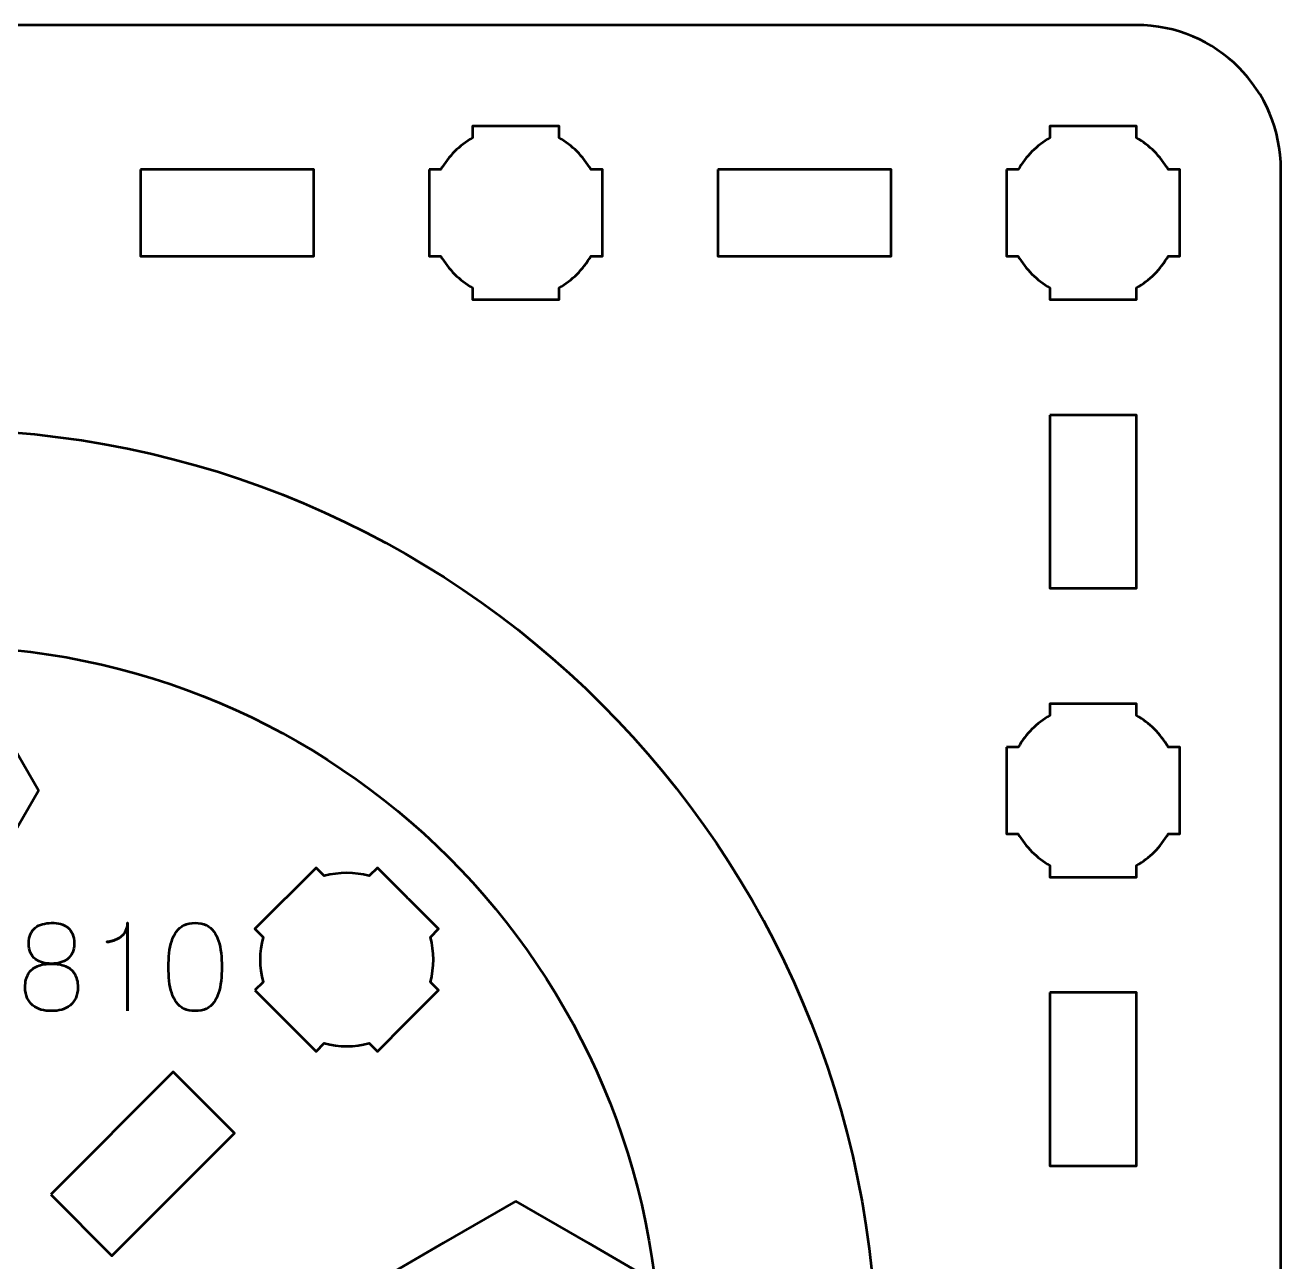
# Model space of a CAD drawing. Header units: centimetres. Extents: x -30.2 to 9.2, y -19.5 to -10.2.
# Drawn here: x -15.2 to -10.85, y -14.482 to -10.2 of the extents above; entities that cross this region are included whole.
import ezdxf

# ---------------------------------------------------------------- set-up
doc = ezdxf.new("R2010")
doc.units = ezdxf.units.CM
doc.header["$MEASUREMENT"] = 0
doc.layers.add('Layer 1', color=7, linetype='Continuous')

msp = doc.modelspace()

# ---------------------------------------------------------------- linework, layer by layer
at = {"layer": 'Layer 1', "lineweight": 53}
for centre, major_axis in [((-15.50001, -14.85001), (0, 3.25)), ((-15.50001, -14.85), (0, 2.5))]:
    msp.add_ellipse(centre, major_axis=major_axis, ratio=1, dxfattribs=at)
for points, knots in [([(-19.64995, -10.19995), (-19.64995, -10.19995), (-11.35005, -10.19995), (-11.35005, -10.19995), (-11.35005, -10.19995), (-11.07305, -10.19995), (-10.84995, -10.42305), (-10.84995, -10.70005), (-10.84995, -10.70005), (-10.84995, -10.70005), (-10.84995, -18.99995), (-10.84995, -18.99995), (-10.84995, -18.99995), (-10.84995, -19.27695), (-11.07305, -19.50005), (-11.35005, -19.50005), (-11.35005, -19.50005), (-11.35005, -19.50005), (-19.64995, -19.50005), (-19.64995, -19.50005), (-19.64995, -19.50005), (-19.92695, -19.50005), (-20.15005, -19.27695), (-20.15005, -18.99995), (-20.15005, -18.99995), (-20.15005, -18.99995), (-20.15005, -10.70005), (-20.15005, -10.70005), (-20.15005, -10.70005), (-20.15005, -10.42305), (-19.92695, -10.19995), (-19.64995, -10.19995)], [0, 0, 0, 0, 0.125, 0.125, 0.125, 0.125, 0.25, 0.25, 0.25, 0.25, 0.375, 0.375, 0.375, 0.375, 0.5, 0.5, 0.5, 0.5, 0.625, 0.625, 0.625, 0.625, 0.75, 0.75, 0.75, 0.75, 0.875, 0.875, 0.875, 0.875, 1, 1, 1, 1]), ([(-13.80001, -10.69997), (-13.80001, -10.69997), (-13.75981, -10.69997), (-13.75981, -10.69997), (-13.75981, -10.69997), (-13.73348, -10.65445), (-13.69552, -10.61652), (-13.65001, -10.59019), (-13.65001, -10.59019), (-13.65001, -10.59019), (-13.65001, -10.54997), (-13.65001, -10.54997), (-13.65001, -10.54997), (-13.65001, -10.54997), (-13.35001, -10.54997), (-13.35001, -10.54997), (-13.35001, -10.54997), (-13.35001, -10.54997), (-13.35001, -10.59016), (-13.35001, -10.59016), (-13.35001, -10.59016), (-13.30448, -10.61649), (-13.26649, -10.65444), (-13.24013, -10.69997), (-13.24013, -10.69997), (-13.24013, -10.69997), (-13.20001, -10.69997), (-13.20001, -10.69997), (-13.20001, -10.69997), (-13.20001, -10.69997), (-13.20001, -10.84539), (-13.20001, -10.84539), (-13.20001, -10.84539), (-13.20001, -10.84539), (-13.19995, -10.85004), (-13.19995, -10.85004), (-13.19995, -10.85004), (-13.19995, -10.85004), (-13.20001, -10.85468), (-13.20001, -10.85468), (-13.20001, -10.85468), (-13.20001, -10.85468), (-13.20001, -10.99997), (-13.20001, -10.99997), (-13.20001, -10.99997), (-13.20001, -10.99997), (-13.24008, -10.99997), (-13.24008, -10.99997), (-13.24008, -10.99997), (-13.26643, -11.04554), (-13.30443, -11.08355), (-13.35001, -11.10991), (-13.35001, -11.10991), (-13.35001, -11.10991), (-13.35001, -11.14997), (-13.35001, -11.14997), (-13.35001, -11.14997), (-13.35001, -11.14997), (-13.49329, -11.14997), (-13.49329, -11.14997), (-13.49329, -11.14997), (-13.49329, -11.14997), (-13.49996, -11.15005), (-13.49996, -11.15005), (-13.49996, -11.15005), (-13.49996, -11.15005), (-13.50664, -11.14997), (-13.50664, -11.14997), (-13.50664, -11.14997), (-13.50664, -11.14997), (-13.65001, -11.14997), (-13.65001, -11.14997), (-13.65001, -11.14997), (-13.65001, -11.14997), (-13.65001, -11.10987), (-13.65001, -11.10987), (-13.65001, -11.10987), (-13.69555, -11.08351), (-13.73353, -11.04552), (-13.75986, -10.99997), (-13.75986, -10.99997), (-13.75986, -10.99997), (-13.80001, -10.99997), (-13.80001, -10.99997), (-13.80001, -10.99997), (-13.80001, -10.99997), (-13.80001, -10.69997), (-13.80001, -10.69997)], [0, 0, 0, 0, 0.0454545, 0.0454545, 0.0454545, 0.0454545, 0.0909091, 0.0909091, 0.0909091, 0.0909091, 0.1363636, 0.1363636, 0.1363636, 0.1363636, 0.1818182, 0.1818182, 0.1818182, 0.1818182, 0.2272727, 0.2272727, 0.2272727, 0.2272727, 0.2727273, 0.2727273, 0.2727273, 0.2727273, 0.3181818, 0.3181818, 0.3181818, 0.3181818, 0.3636364, 0.3636364, 0.3636364, 0.3636364, 0.4090909, 0.4090909, 0.4090909, 0.4090909, 0.4545455, 0.4545455, 0.4545455, 0.4545455, 0.5, 0.5, 0.5, 0.5, 0.5454545, 0.5454545, 0.5454545, 0.5454545, 0.5909091, 0.5909091, 0.5909091, 0.5909091, 0.6363636, 0.6363636, 0.6363636, 0.6363636, 0.6818182, 0.6818182, 0.6818182, 0.6818182, 0.7272727, 0.7272727, 0.7272727, 0.7272727, 0.7727273, 0.7727273, 0.7727273, 0.7727273, 0.8181818, 0.8181818, 0.8181818, 0.8181818, 0.8636364, 0.8636364, 0.8636364, 0.8636364, 0.9090909, 0.9090909, 0.9090909, 0.9090909, 0.9545455, 0.9545455, 0.9545455, 0.9545455, 1, 1, 1, 1]), ([(-11.80001, -10.69997), (-11.80001, -10.69997), (-11.75981, -10.69997), (-11.75981, -10.69997), (-11.75981, -10.69997), (-11.73348, -10.65445), (-11.69552, -10.61652), (-11.65001, -10.59019), (-11.65001, -10.59019), (-11.65001, -10.59019), (-11.65001, -10.54997), (-11.65001, -10.54997), (-11.65001, -10.54997), (-11.65001, -10.54997), (-11.35001, -10.54997), (-11.35001, -10.54997), (-11.35001, -10.54997), (-11.35001, -10.54997), (-11.35001, -10.59016), (-11.35001, -10.59016), (-11.35001, -10.59016), (-11.30448, -10.61649), (-11.26649, -10.65444), (-11.24013, -10.69997), (-11.24013, -10.69997), (-11.24013, -10.69997), (-11.20001, -10.69997), (-11.20001, -10.69997), (-11.20001, -10.69997), (-11.20001, -10.69997), (-11.20001, -10.84539), (-11.20001, -10.84539), (-11.20001, -10.84539), (-11.20001, -10.84539), (-11.19995, -10.85004), (-11.19995, -10.85004), (-11.19995, -10.85004), (-11.19995, -10.85004), (-11.20001, -10.85468), (-11.20001, -10.85468), (-11.20001, -10.85468), (-11.20001, -10.85468), (-11.20001, -10.99997), (-11.20001, -10.99997), (-11.20001, -10.99997), (-11.20001, -10.99997), (-11.24008, -10.99997), (-11.24008, -10.99997), (-11.24008, -10.99997), (-11.26643, -11.04554), (-11.30443, -11.08355), (-11.35001, -11.10991), (-11.35001, -11.10991), (-11.35001, -11.10991), (-11.35001, -11.14997), (-11.35001, -11.14997), (-11.35001, -11.14997), (-11.35001, -11.14997), (-11.49329, -11.14997), (-11.49329, -11.14997), (-11.49329, -11.14997), (-11.49329, -11.14997), (-11.49996, -11.15005), (-11.49996, -11.15005), (-11.49996, -11.15005), (-11.49996, -11.15005), (-11.50664, -11.14997), (-11.50664, -11.14997), (-11.50664, -11.14997), (-11.50664, -11.14997), (-11.65001, -11.14997), (-11.65001, -11.14997), (-11.65001, -11.14997), (-11.65001, -11.14997), (-11.65001, -11.10987), (-11.65001, -11.10987), (-11.65001, -11.10987), (-11.69555, -11.08351), (-11.73353, -11.04552), (-11.75986, -10.99997), (-11.75986, -10.99997), (-11.75986, -10.99997), (-11.80001, -10.99997), (-11.80001, -10.99997), (-11.80001, -10.99997), (-11.80001, -10.99997), (-11.80001, -10.69997), (-11.80001, -10.69997)], [0, 0, 0, 0, 0.0454545, 0.0454545, 0.0454545, 0.0454545, 0.0909091, 0.0909091, 0.0909091, 0.0909091, 0.1363636, 0.1363636, 0.1363636, 0.1363636, 0.1818182, 0.1818182, 0.1818182, 0.1818182, 0.2272727, 0.2272727, 0.2272727, 0.2272727, 0.2727273, 0.2727273, 0.2727273, 0.2727273, 0.3181818, 0.3181818, 0.3181818, 0.3181818, 0.3636364, 0.3636364, 0.3636364, 0.3636364, 0.4090909, 0.4090909, 0.4090909, 0.4090909, 0.4545455, 0.4545455, 0.4545455, 0.4545455, 0.5, 0.5, 0.5, 0.5, 0.5454545, 0.5454545, 0.5454545, 0.5454545, 0.5909091, 0.5909091, 0.5909091, 0.5909091, 0.6363636, 0.6363636, 0.6363636, 0.6363636, 0.6818182, 0.6818182, 0.6818182, 0.6818182, 0.7272727, 0.7272727, 0.7272727, 0.7272727, 0.7727273, 0.7727273, 0.7727273, 0.7727273, 0.8181818, 0.8181818, 0.8181818, 0.8181818, 0.8636364, 0.8636364, 0.8636364, 0.8636364, 0.9090909, 0.9090909, 0.9090909, 0.9090909, 0.9545455, 0.9545455, 0.9545455, 0.9545455, 1, 1, 1, 1]), ([(-14.79997, -10.70005), (-14.79997, -10.70005), (-14.19997, -10.70005), (-14.19997, -10.70005), (-14.19997, -10.70005), (-14.19997, -10.70005), (-14.19997, -11.00005), (-14.19997, -11.00005), (-14.19997, -11.00005), (-14.19997, -11.00005), (-14.79997, -11.00005), (-14.79997, -11.00005), (-14.79997, -11.00005), (-14.79997, -11.00005), (-14.79997, -10.70005), (-14.79997, -10.70005)], [0, 0, 0, 0, 0.25, 0.25, 0.25, 0.25, 0.5, 0.5, 0.5, 0.5, 0.75, 0.75, 0.75, 0.75, 1, 1, 1, 1]), ([(-12.8, -10.70005), (-12.8, -10.70005), (-12.2, -10.70005), (-12.2, -10.70005), (-12.2, -10.70005), (-12.2, -10.70005), (-12.2, -11.00005), (-12.2, -11.00005), (-12.2, -11.00005), (-12.2, -11.00005), (-12.8, -11.00005), (-12.8, -11.00005), (-12.8, -11.00005), (-12.8, -11.00005), (-12.8, -10.70005), (-12.8, -10.70005)], [0, 0, 0, 0, 0.25, 0.25, 0.25, 0.25, 0.5, 0.5, 0.5, 0.5, 0.75, 0.75, 0.75, 0.75, 1, 1, 1, 1]), ([(-11.65005, -11.55), (-11.65005, -11.55), (-11.35005, -11.55), (-11.35005, -11.55), (-11.35005, -11.55), (-11.35005, -11.55), (-11.35005, -12.15), (-11.35005, -12.15), (-11.35005, -12.15), (-11.35005, -12.15), (-11.65005, -12.15), (-11.65005, -12.15), (-11.65005, -12.15), (-11.65005, -12.15), (-11.65005, -11.55), (-11.65005, -11.55)], [0, 0, 0, 0, 0.25, 0.25, 0.25, 0.25, 0.5, 0.5, 0.5, 0.5, 0.75, 0.75, 0.75, 0.75, 1, 1, 1, 1]), ([(-15.84641, -12.84997), (-15.84641, -12.84997), (-15.7598, -12.69997), (-15.7598, -12.69997), (-15.7598, -12.69997), (-15.7598, -12.69997), (-15.6732, -12.54997), (-15.6732, -12.54997), (-15.6732, -12.54997), (-15.6732, -12.54997), (-15.5, -12.54997), (-15.5, -12.54997), (-15.5, -12.54997), (-15.5, -12.54997), (-15.3268, -12.54997), (-15.3268, -12.54997), (-15.3268, -12.54997), (-15.3268, -12.54997), (-15.2402, -12.69997), (-15.2402, -12.69997), (-15.2402, -12.69997), (-15.2402, -12.69997), (-15.15359, -12.84997), (-15.15359, -12.84997), (-15.15359, -12.84997), (-15.15359, -12.84997), (-15.2402, -12.99997), (-15.2402, -12.99997), (-15.2402, -12.99997), (-15.2402, -12.99997), (-15.3268, -13.14997), (-15.3268, -13.14997), (-15.3268, -13.14997), (-15.3268, -13.14997), (-15.5, -13.14997), (-15.5, -13.14997), (-15.5, -13.14997), (-15.5, -13.14997), (-15.6732, -13.14997), (-15.6732, -13.14997), (-15.6732, -13.14997), (-15.6732, -13.14997), (-15.7598, -12.99997), (-15.7598, -12.99997), (-15.7598, -12.99997), (-15.7598, -12.99997), (-15.84641, -12.84997), (-15.84641, -12.84997)], [0, 0, 0, 0, 0.0833333, 0.0833333, 0.0833333, 0.0833333, 0.1666667, 0.1666667, 0.1666667, 0.1666667, 0.25, 0.25, 0.25, 0.25, 0.3333333, 0.3333333, 0.3333333, 0.3333333, 0.4166667, 0.4166667, 0.4166667, 0.4166667, 0.5, 0.5, 0.5, 0.5, 0.5833333, 0.5833333, 0.5833333, 0.5833333, 0.6666667, 0.6666667, 0.6666667, 0.6666667, 0.75, 0.75, 0.75, 0.75, 0.8333333, 0.8333333, 0.8333333, 0.8333333, 0.9166667, 0.9166667, 0.9166667, 0.9166667, 1, 1, 1, 1]), ([(-11.80001, -12.69997), (-11.80001, -12.69997), (-11.75981, -12.69997), (-11.75981, -12.69997), (-11.75981, -12.69997), (-11.73348, -12.65445), (-11.69552, -12.61652), (-11.65001, -12.59019), (-11.65001, -12.59019), (-11.65001, -12.59019), (-11.65001, -12.54997), (-11.65001, -12.54997), (-11.65001, -12.54997), (-11.65001, -12.54997), (-11.35001, -12.54997), (-11.35001, -12.54997), (-11.35001, -12.54997), (-11.35001, -12.54997), (-11.35001, -12.59016), (-11.35001, -12.59016), (-11.35001, -12.59016), (-11.30448, -12.61649), (-11.26649, -12.65444), (-11.24013, -12.69997), (-11.24013, -12.69997), (-11.24013, -12.69997), (-11.20001, -12.69997), (-11.20001, -12.69997), (-11.20001, -12.69997), (-11.20001, -12.69997), (-11.20001, -12.84539), (-11.20001, -12.84539), (-11.20001, -12.84539), (-11.20001, -12.84539), (-11.19995, -12.85004), (-11.19995, -12.85004), (-11.19995, -12.85004), (-11.19995, -12.85004), (-11.20001, -12.85468), (-11.20001, -12.85468), (-11.20001, -12.85468), (-11.20001, -12.85468), (-11.20001, -12.99997), (-11.20001, -12.99997), (-11.20001, -12.99997), (-11.20001, -12.99997), (-11.24008, -12.99997), (-11.24008, -12.99997), (-11.24008, -12.99997), (-11.26643, -13.04554), (-11.30443, -13.08355), (-11.35001, -13.10991), (-11.35001, -13.10991), (-11.35001, -13.10991), (-11.35001, -13.14997), (-11.35001, -13.14997), (-11.35001, -13.14997), (-11.35001, -13.14997), (-11.49329, -13.14997), (-11.49329, -13.14997), (-11.49329, -13.14997), (-11.49329, -13.14997), (-11.49996, -13.15005), (-11.49996, -13.15005), (-11.49996, -13.15005), (-11.49996, -13.15005), (-11.50664, -13.14997), (-11.50664, -13.14997), (-11.50664, -13.14997), (-11.50664, -13.14997), (-11.65001, -13.14997), (-11.65001, -13.14997), (-11.65001, -13.14997), (-11.65001, -13.14997), (-11.65001, -13.10987), (-11.65001, -13.10987), (-11.65001, -13.10987), (-11.69555, -13.08351), (-11.73353, -13.04552), (-11.75986, -12.99997), (-11.75986, -12.99997), (-11.75986, -12.99997), (-11.80001, -12.99997), (-11.80001, -12.99997), (-11.80001, -12.99997), (-11.80001, -12.99997), (-11.80001, -12.69997), (-11.80001, -12.69997)], [0, 0, 0, 0, 0.0454545, 0.0454545, 0.0454545, 0.0454545, 0.0909091, 0.0909091, 0.0909091, 0.0909091, 0.1363636, 0.1363636, 0.1363636, 0.1363636, 0.1818182, 0.1818182, 0.1818182, 0.1818182, 0.2272727, 0.2272727, 0.2272727, 0.2272727, 0.2727273, 0.2727273, 0.2727273, 0.2727273, 0.3181818, 0.3181818, 0.3181818, 0.3181818, 0.3636364, 0.3636364, 0.3636364, 0.3636364, 0.4090909, 0.4090909, 0.4090909, 0.4090909, 0.4545455, 0.4545455, 0.4545455, 0.4545455, 0.5, 0.5, 0.5, 0.5, 0.5454545, 0.5454545, 0.5454545, 0.5454545, 0.5909091, 0.5909091, 0.5909091, 0.5909091, 0.6363636, 0.6363636, 0.6363636, 0.6363636, 0.6818182, 0.6818182, 0.6818182, 0.6818182, 0.7272727, 0.7272727, 0.7272727, 0.7272727, 0.7727273, 0.7727273, 0.7727273, 0.7727273, 0.8181818, 0.8181818, 0.8181818, 0.8181818, 0.8636364, 0.8636364, 0.8636364, 0.8636364, 0.9090909, 0.9090909, 0.9090909, 0.9090909, 0.9545455, 0.9545455, 0.9545455, 0.9545455, 1, 1, 1, 1]), ([(-14.40401, -13.54184), (-14.40401, -13.54184), (-14.37558, -13.51342), (-14.37558, -13.51342), (-14.37558, -13.51342), (-14.38915, -13.46261), (-14.38913, -13.40895), (-14.37557, -13.35815), (-14.37557, -13.35815), (-14.37557, -13.35815), (-14.40401, -13.32971), (-14.40401, -13.32971), (-14.40401, -13.32971), (-14.40401, -13.32971), (-14.19187, -13.11758), (-14.19187, -13.11758), (-14.19187, -13.11758), (-14.19187, -13.11758), (-14.16346, -13.146), (-14.16346, -13.146), (-14.16346, -13.146), (-14.11264, -13.13242), (-14.05895, -13.13239), (-14.00811, -13.14595), (-14.00811, -13.14595), (-14.00811, -13.14595), (-13.97974, -13.11758), (-13.97974, -13.11758), (-13.97974, -13.11758), (-13.97974, -13.11758), (-13.87692, -13.22041), (-13.87692, -13.22041), (-13.87692, -13.22041), (-13.87692, -13.22041), (-13.87358, -13.22365), (-13.87358, -13.22365), (-13.87358, -13.22365), (-13.87358, -13.22365), (-13.87035, -13.22697), (-13.87035, -13.22697), (-13.87035, -13.22697), (-13.87035, -13.22697), (-13.76761, -13.32971), (-13.76761, -13.32971), (-13.76761, -13.32971), (-13.76761, -13.32971), (-13.79594, -13.35804), (-13.79594, -13.35804), (-13.79594, -13.35804), (-13.78235, -13.4089), (-13.78235, -13.46265), (-13.79594, -13.51352), (-13.79594, -13.51352), (-13.79594, -13.51352), (-13.76761, -13.54184), (-13.76761, -13.54184), (-13.76761, -13.54184), (-13.76761, -13.54184), (-13.86893, -13.64316), (-13.86893, -13.64316), (-13.86893, -13.64316), (-13.86893, -13.64316), (-13.87358, -13.64793), (-13.87358, -13.64793), (-13.87358, -13.64793), (-13.87358, -13.64793), (-13.87836, -13.6526), (-13.87836, -13.6526), (-13.87836, -13.6526), (-13.87836, -13.6526), (-13.97974, -13.75397), (-13.97974, -13.75397), (-13.97974, -13.75397), (-13.97974, -13.75397), (-14.0081, -13.72562), (-14.0081, -13.72562), (-14.0081, -13.72562), (-14.05894, -13.73918), (-14.11266, -13.73917), (-14.16348, -13.72558), (-14.16348, -13.72558), (-14.16348, -13.72558), (-14.19187, -13.75397), (-14.19187, -13.75397), (-14.19187, -13.75397), (-14.19187, -13.75397), (-14.40401, -13.54184), (-14.40401, -13.54184)], [0, 0, 0, 0, 0.0454545, 0.0454545, 0.0454545, 0.0454545, 0.0909091, 0.0909091, 0.0909091, 0.0909091, 0.1363636, 0.1363636, 0.1363636, 0.1363636, 0.1818182, 0.1818182, 0.1818182, 0.1818182, 0.2272727, 0.2272727, 0.2272727, 0.2272727, 0.2727273, 0.2727273, 0.2727273, 0.2727273, 0.3181818, 0.3181818, 0.3181818, 0.3181818, 0.3636364, 0.3636364, 0.3636364, 0.3636364, 0.4090909, 0.4090909, 0.4090909, 0.4090909, 0.4545455, 0.4545455, 0.4545455, 0.4545455, 0.5, 0.5, 0.5, 0.5, 0.5454545, 0.5454545, 0.5454545, 0.5454545, 0.5909091, 0.5909091, 0.5909091, 0.5909091, 0.6363636, 0.6363636, 0.6363636, 0.6363636, 0.6818182, 0.6818182, 0.6818182, 0.6818182, 0.7272727, 0.7272727, 0.7272727, 0.7272727, 0.7727273, 0.7727273, 0.7727273, 0.7727273, 0.8181818, 0.8181818, 0.8181818, 0.8181818, 0.8636364, 0.8636364, 0.8636364, 0.8636364, 0.9090909, 0.9090909, 0.9090909, 0.9090909, 0.9545455, 0.9545455, 0.9545455, 0.9545455, 1, 1, 1, 1]), ([(-11.65005, -13.54996), (-11.65005, -13.54996), (-11.35005, -13.54996), (-11.35005, -13.54996), (-11.35005, -13.54996), (-11.35005, -13.54996), (-11.35005, -14.14997), (-11.35005, -14.14997), (-11.35005, -14.14997), (-11.35005, -14.14997), (-11.65005, -14.14997), (-11.65005, -14.14997), (-11.65005, -14.14997), (-11.65005, -14.14997), (-11.65005, -13.54996), (-11.65005, -13.54996)], [0, 0, 0, 0, 0.25, 0.25, 0.25, 0.25, 0.5, 0.5, 0.5, 0.5, 0.75, 0.75, 0.75, 0.75, 1, 1, 1, 1]), ([(-15.11113, -14.24901), (-15.11113, -14.24901), (-14.68686, -13.82474), (-14.68686, -13.82474), (-14.68686, -13.82474), (-14.68686, -13.82474), (-14.47473, -14.03687), (-14.47473, -14.03687), (-14.47473, -14.03687), (-14.47473, -14.03687), (-14.899, -14.46114), (-14.899, -14.46114), (-14.899, -14.46114), (-14.899, -14.46114), (-15.11113, -14.24901), (-15.11113, -14.24901)], [0, 0, 0, 0, 0.25, 0.25, 0.25, 0.25, 0.5, 0.5, 0.5, 0.5, 0.75, 0.75, 0.75, 0.75, 1, 1, 1, 1]), ([(-13.5, -14.27263), (-13.5, -14.27263), (-13.25, -14.41697), (-13.25, -14.41697), (-13.25, -14.41697), (-13.25, -14.41697), (-13, -14.56131), (-13, -14.56131), (-13, -14.56131), (-13, -14.56131), (-13, -14.84999), (-13, -14.84999), (-13, -14.84999), (-13, -14.84999), (-13, -15.13867), (-13, -15.13867), (-13, -15.13867), (-13, -15.13867), (-13.25, -15.28301), (-13.25, -15.28301), (-13.25, -15.28301), (-13.25, -15.28301), (-13.5, -15.42735), (-13.5, -15.42735), (-13.5, -15.42735), (-13.5, -15.42735), (-13.75, -15.28301), (-13.75, -15.28301), (-13.75, -15.28301), (-13.75, -15.28301), (-14, -15.13867), (-14, -15.13867), (-14, -15.13867), (-14, -15.13867), (-14, -14.84999), (-14, -14.84999), (-14, -14.84999), (-14, -14.84999), (-14, -14.56131), (-14, -14.56131), (-14, -14.56131), (-14, -14.56131), (-13.75, -14.41697), (-13.75, -14.41697), (-13.75, -14.41697), (-13.75, -14.41697), (-13.5, -14.27263), (-13.5, -14.27263)], [0, 0, 0, 0, 0.0833333, 0.0833333, 0.0833333, 0.0833333, 0.1666667, 0.1666667, 0.1666667, 0.1666667, 0.25, 0.25, 0.25, 0.25, 0.3333333, 0.3333333, 0.3333333, 0.3333333, 0.4166667, 0.4166667, 0.4166667, 0.4166667, 0.5, 0.5, 0.5, 0.5, 0.5833333, 0.5833333, 0.5833333, 0.5833333, 0.6666667, 0.6666667, 0.6666667, 0.6666667, 0.75, 0.75, 0.75, 0.75, 0.8333333, 0.8333333, 0.8333333, 0.8333333, 0.9166667, 0.9166667, 0.9166667, 0.9166667, 1, 1, 1, 1])]:
    msp.add_open_spline(points, degree=3, knots=knots, dxfattribs=at)
at = {"layer": 'Layer 1', "color": 5, "lineweight": 53}
for points, knots in [([(-15.10863, -13.44982), (-15.09777, -13.44982), (-15.08761, -13.44855), (-15.07808, -13.44601), (-15.07808, -13.44601), (-15.06863, -13.4434), (-15.0603, -13.43931), (-15.05304, -13.43373), (-15.05304, -13.43373), (-15.04584, -13.42816), (-15.0402, -13.42089), (-15.0361, -13.41193), (-15.0361, -13.41193), (-15.03201, -13.40304), (-15.02997, -13.39225), (-15.0299, -13.37955), (-15.0299, -13.37955), (-15.02997, -13.36685), (-15.03194, -13.35598), (-15.03582, -13.34695), (-15.03582, -13.34695), (-15.0397, -13.33792), (-15.04521, -13.33051), (-15.05226, -13.3248), (-15.05226, -13.3248), (-15.05932, -13.31915), (-15.06764, -13.31499), (-15.07724, -13.31238), (-15.07724, -13.31238), (-15.08676, -13.30977), (-15.09728, -13.30864), (-15.10863, -13.30885), (-15.10863, -13.30885), (-15.11999, -13.30899), (-15.13051, -13.31048), (-15.14003, -13.31309), (-15.14003, -13.31309), (-15.14963, -13.31577), (-15.15795, -13.31986), (-15.16501, -13.32543), (-15.16501, -13.32543), (-15.17206, -13.33101), (-15.17757, -13.33827), (-15.18145, -13.34716), (-15.18145, -13.34716), (-15.18533, -13.35612), (-15.1873, -13.36685), (-15.18737, -13.37955), (-15.18737, -13.37955), (-15.1873, -13.39225), (-15.18526, -13.40304), (-15.18116, -13.41193), (-15.18116, -13.41193), (-15.17707, -13.42089), (-15.17143, -13.42816), (-15.16416, -13.43373), (-15.16416, -13.43373), (-15.15696, -13.43931), (-15.14864, -13.4434), (-15.13918, -13.44601), (-15.13918, -13.44601), (-15.12966, -13.44855), (-15.1195, -13.44982), (-15.10863, -13.44982)], [0, 0, 0, 0, 0.0625, 0.0625, 0.0625, 0.0625, 0.125, 0.125, 0.125, 0.125, 0.1875, 0.1875, 0.1875, 0.1875, 0.25, 0.25, 0.25, 0.25, 0.3125, 0.3125, 0.3125, 0.3125, 0.375, 0.375, 0.375, 0.375, 0.4375, 0.4375, 0.4375, 0.4375, 0.5, 0.5, 0.5, 0.5, 0.5625, 0.5625, 0.5625, 0.5625, 0.625, 0.625, 0.625, 0.625, 0.6875, 0.6875, 0.6875, 0.6875, 0.75, 0.75, 0.75, 0.75, 0.8125, 0.8125, 0.8125, 0.8125, 0.875, 0.875, 0.875, 0.875, 0.9375, 0.9375, 0.9375, 0.9375, 1, 1, 1, 1]), ([(-15.10863, -13.44982), (-15.09777, -13.44982), (-15.08761, -13.44855), (-15.07808, -13.44601), (-15.07808, -13.44601), (-15.06863, -13.4434), (-15.0603, -13.43931), (-15.05304, -13.43373), (-15.05304, -13.43373), (-15.04584, -13.42816), (-15.0402, -13.42089), (-15.0361, -13.41193), (-15.0361, -13.41193), (-15.03201, -13.40304), (-15.02997, -13.39225), (-15.0299, -13.37955), (-15.0299, -13.37955), (-15.02997, -13.36685), (-15.03194, -13.35598), (-15.03582, -13.34695), (-15.03582, -13.34695), (-15.0397, -13.33792), (-15.04521, -13.33051), (-15.05226, -13.3248), (-15.05226, -13.3248), (-15.05932, -13.31915), (-15.06764, -13.31499), (-15.07724, -13.31238), (-15.07724, -13.31238), (-15.08676, -13.30977), (-15.09728, -13.30864), (-15.10863, -13.30885), (-15.10863, -13.30885), (-15.11999, -13.30899), (-15.13051, -13.31048), (-15.14003, -13.31309), (-15.14003, -13.31309), (-15.14963, -13.31577), (-15.15795, -13.31986), (-15.16501, -13.32543), (-15.16501, -13.32543), (-15.17206, -13.33101), (-15.17757, -13.33827), (-15.18145, -13.34716), (-15.18145, -13.34716), (-15.18533, -13.35612), (-15.1873, -13.36685), (-15.18737, -13.37955), (-15.18737, -13.37955), (-15.1873, -13.39225), (-15.18526, -13.40304), (-15.18116, -13.41193), (-15.18116, -13.41193), (-15.17707, -13.42089), (-15.17143, -13.42816), (-15.16416, -13.43373), (-15.16416, -13.43373), (-15.15696, -13.43931), (-15.14864, -13.4434), (-15.13918, -13.44601), (-15.13918, -13.44601), (-15.12966, -13.44855), (-15.1195, -13.44982), (-15.10863, -13.44982)], [0, 0, 0, 0, 0.0625, 0.0625, 0.0625, 0.0625, 0.125, 0.125, 0.125, 0.125, 0.1875, 0.1875, 0.1875, 0.1875, 0.25, 0.25, 0.25, 0.25, 0.3125, 0.3125, 0.3125, 0.3125, 0.375, 0.375, 0.375, 0.375, 0.4375, 0.4375, 0.4375, 0.4375, 0.5, 0.5, 0.5, 0.5, 0.5625, 0.5625, 0.5625, 0.5625, 0.625, 0.625, 0.625, 0.625, 0.6875, 0.6875, 0.6875, 0.6875, 0.75, 0.75, 0.75, 0.75, 0.8125, 0.8125, 0.8125, 0.8125, 0.875, 0.875, 0.875, 0.875, 0.9375, 0.9375, 0.9375, 0.9375, 1, 1, 1, 1]), ([(-14.84532, -13.61365), (-14.84532, -13.61365), (-14.84532, -13.30843), (-14.84532, -13.30843), (-14.84532, -13.30843), (-14.84539, -13.3188), (-14.84723, -13.32769), (-14.85076, -13.3351), (-14.85076, -13.3351), (-14.85421, -13.34258), (-14.8588, -13.34872), (-14.86444, -13.35365), (-14.86444, -13.35365), (-14.87009, -13.35859), (-14.87616, -13.36254), (-14.88265, -13.36551), (-14.88265, -13.36551), (-14.88914, -13.3684), (-14.89542, -13.37059), (-14.90149, -13.37193), (-14.90149, -13.37193), (-14.90762, -13.37334), (-14.91285, -13.37419), (-14.91729, -13.37447), (-14.91729, -13.37447), (-14.91285, -13.37419), (-14.90762, -13.37334), (-14.90149, -13.37193), (-14.90149, -13.37193), (-14.89542, -13.37059), (-14.88914, -13.3684), (-14.88265, -13.36551), (-14.88265, -13.36551), (-14.87616, -13.36254), (-14.87009, -13.35859), (-14.86444, -13.35365), (-14.86444, -13.35365), (-14.8588, -13.34872), (-14.85421, -13.34258), (-14.85076, -13.3351), (-14.85076, -13.3351), (-14.84723, -13.32769), (-14.84539, -13.3188), (-14.84532, -13.30843), (-14.84532, -13.30843), (-14.84532, -13.30843), (-14.84532, -13.61365), (-14.84532, -13.61365)], [0, 0, 0, 0, 0.0833333, 0.0833333, 0.0833333, 0.0833333, 0.1666667, 0.1666667, 0.1666667, 0.1666667, 0.25, 0.25, 0.25, 0.25, 0.3333333, 0.3333333, 0.3333333, 0.3333333, 0.4166667, 0.4166667, 0.4166667, 0.4166667, 0.5, 0.5, 0.5, 0.5, 0.5833333, 0.5833333, 0.5833333, 0.5833333, 0.6666667, 0.6666667, 0.6666667, 0.6666667, 0.75, 0.75, 0.75, 0.75, 0.8333333, 0.8333333, 0.8333333, 0.8333333, 0.9166667, 0.9166667, 0.9166667, 0.9166667, 1, 1, 1, 1]), ([(-14.6108, -13.61365), (-14.59599, -13.61358), (-14.58322, -13.61097), (-14.57256, -13.60589), (-14.57256, -13.60589), (-14.56198, -13.60081), (-14.55316, -13.59354), (-14.54611, -13.5843), (-14.54611, -13.5843), (-14.53912, -13.57499), (-14.53362, -13.56398), (-14.52953, -13.55128), (-14.52953, -13.55128), (-14.5255, -13.53858), (-14.52261, -13.52468), (-14.52099, -13.50944), (-14.52099, -13.50944), (-14.51929, -13.4942), (-14.51845, -13.47818), (-14.51852, -13.46125), (-14.51852, -13.46125), (-14.51845, -13.44439), (-14.51929, -13.42837), (-14.52099, -13.4132), (-14.52099, -13.4132), (-14.52261, -13.39803), (-14.5255, -13.38406), (-14.52953, -13.37136), (-14.52953, -13.37136), (-14.53362, -13.35873), (-14.53912, -13.34773), (-14.54611, -13.33834), (-14.54611, -13.33834), (-14.55316, -13.32903), (-14.56198, -13.32176), (-14.57256, -13.31668), (-14.57256, -13.31668), (-14.58322, -13.31153), (-14.59599, -13.30892), (-14.6108, -13.30885), (-14.6108, -13.30885), (-14.62562, -13.30892), (-14.63839, -13.31153), (-14.64905, -13.31668), (-14.64905, -13.31668), (-14.65963, -13.32176), (-14.66845, -13.32903), (-14.6755, -13.33834), (-14.6755, -13.33834), (-14.68249, -13.34773), (-14.68799, -13.35873), (-14.69208, -13.37136), (-14.69208, -13.37136), (-14.69611, -13.38406), (-14.699, -13.39803), (-14.70062, -13.4132), (-14.70062, -13.4132), (-14.70231, -13.42837), (-14.70316, -13.44439), (-14.70309, -13.46125), (-14.70309, -13.46125), (-14.70316, -13.47818), (-14.70231, -13.4942), (-14.70062, -13.50944), (-14.70062, -13.50944), (-14.699, -13.52468), (-14.69611, -13.53858), (-14.69208, -13.55128), (-14.69208, -13.55128), (-14.68799, -13.56398), (-14.68249, -13.57499), (-14.6755, -13.5843), (-14.6755, -13.5843), (-14.66845, -13.59354), (-14.65963, -13.60081), (-14.64905, -13.60589), (-14.64905, -13.60589), (-14.63839, -13.61097), (-14.62562, -13.61358), (-14.6108, -13.61365)], [0, 0, 0, 0, 0.05, 0.05, 0.05, 0.05, 0.1, 0.1, 0.1, 0.1, 0.15, 0.15, 0.15, 0.15, 0.2, 0.2, 0.2, 0.2, 0.25, 0.25, 0.25, 0.25, 0.3, 0.3, 0.3, 0.3, 0.35, 0.35, 0.35, 0.35, 0.4, 0.4, 0.4, 0.4, 0.45, 0.45, 0.45, 0.45, 0.5, 0.5, 0.5, 0.5, 0.55, 0.55, 0.55, 0.55, 0.6, 0.6, 0.6, 0.6, 0.65, 0.65, 0.65, 0.65, 0.7, 0.7, 0.7, 0.7, 0.75, 0.75, 0.75, 0.75, 0.8, 0.8, 0.8, 0.8, 0.85, 0.85, 0.85, 0.85, 0.9, 0.9, 0.9, 0.9, 0.95, 0.95, 0.95, 0.95, 1, 1, 1, 1]), ([(-14.6108, -13.61365), (-14.59599, -13.61358), (-14.58322, -13.61097), (-14.57256, -13.60589), (-14.57256, -13.60589), (-14.56198, -13.60081), (-14.55316, -13.59354), (-14.54611, -13.5843), (-14.54611, -13.5843), (-14.53912, -13.57499), (-14.53362, -13.56398), (-14.52953, -13.55128), (-14.52953, -13.55128), (-14.5255, -13.53858), (-14.52261, -13.52468), (-14.52099, -13.50944), (-14.52099, -13.50944), (-14.51929, -13.4942), (-14.51845, -13.47818), (-14.51852, -13.46125), (-14.51852, -13.46125), (-14.51845, -13.44439), (-14.51929, -13.42837), (-14.52099, -13.4132), (-14.52099, -13.4132), (-14.52261, -13.39803), (-14.5255, -13.38406), (-14.52953, -13.37136), (-14.52953, -13.37136), (-14.53362, -13.35873), (-14.53912, -13.34773), (-14.54611, -13.33834), (-14.54611, -13.33834), (-14.55316, -13.32903), (-14.56198, -13.32176), (-14.57256, -13.31668), (-14.57256, -13.31668), (-14.58322, -13.31153), (-14.59599, -13.30892), (-14.6108, -13.30885), (-14.6108, -13.30885), (-14.62562, -13.30892), (-14.63839, -13.31153), (-14.64905, -13.31668), (-14.64905, -13.31668), (-14.65963, -13.32176), (-14.66845, -13.32903), (-14.6755, -13.33834), (-14.6755, -13.33834), (-14.68249, -13.34773), (-14.68799, -13.35873), (-14.69208, -13.37136), (-14.69208, -13.37136), (-14.69611, -13.38406), (-14.699, -13.39803), (-14.70062, -13.4132), (-14.70062, -13.4132), (-14.70231, -13.42837), (-14.70316, -13.44439), (-14.70309, -13.46125), (-14.70309, -13.46125), (-14.70316, -13.47818), (-14.70231, -13.4942), (-14.70062, -13.50944), (-14.70062, -13.50944), (-14.699, -13.52468), (-14.69611, -13.53858), (-14.69208, -13.55128), (-14.69208, -13.55128), (-14.68799, -13.56398), (-14.68249, -13.57499), (-14.6755, -13.5843), (-14.6755, -13.5843), (-14.66845, -13.59354), (-14.65963, -13.60081), (-14.64905, -13.60589), (-14.64905, -13.60589), (-14.63839, -13.61097), (-14.62562, -13.61358), (-14.6108, -13.61365)], [0, 0, 0, 0, 0.05, 0.05, 0.05, 0.05, 0.1, 0.1, 0.1, 0.1, 0.15, 0.15, 0.15, 0.15, 0.2, 0.2, 0.2, 0.2, 0.25, 0.25, 0.25, 0.25, 0.3, 0.3, 0.3, 0.3, 0.35, 0.35, 0.35, 0.35, 0.4, 0.4, 0.4, 0.4, 0.45, 0.45, 0.45, 0.45, 0.5, 0.5, 0.5, 0.5, 0.55, 0.55, 0.55, 0.55, 0.6, 0.6, 0.6, 0.6, 0.65, 0.65, 0.65, 0.65, 0.7, 0.7, 0.7, 0.7, 0.75, 0.75, 0.75, 0.75, 0.8, 0.8, 0.8, 0.8, 0.85, 0.85, 0.85, 0.85, 0.9, 0.9, 0.9, 0.9, 0.95, 0.95, 0.95, 0.95, 1, 1, 1, 1]), ([(-15.10863, -13.61365), (-15.09593, -13.61365), (-15.08408, -13.61217), (-15.07307, -13.60906), (-15.07307, -13.60906), (-15.06207, -13.60596), (-15.0524, -13.60109), (-15.04401, -13.59446), (-15.04401, -13.59446), (-15.03568, -13.5879), (-15.02912, -13.57943), (-15.02439, -13.56899), (-15.02439, -13.56899), (-15.01966, -13.55862), (-15.01727, -13.54613), (-15.0172, -13.53152), (-15.0172, -13.53152), (-15.01734, -13.51212), (-15.02115, -13.49639), (-15.0287, -13.48439), (-15.0287, -13.48439), (-15.03624, -13.47233), (-15.04683, -13.46358), (-15.06045, -13.45801), (-15.06045, -13.45801), (-15.07413, -13.4525), (-15.09015, -13.44975), (-15.10863, -13.44982), (-15.10863, -13.44982), (-15.12705, -13.44975), (-15.14314, -13.4525), (-15.15668, -13.45801), (-15.15668, -13.45801), (-15.1703, -13.46358), (-15.18081, -13.47233), (-15.18829, -13.48439), (-15.18829, -13.48439), (-15.19577, -13.49639), (-15.19958, -13.51212), (-15.19965, -13.53152), (-15.19965, -13.53152), (-15.19958, -13.54613), (-15.19718, -13.55862), (-15.19245, -13.56899), (-15.19245, -13.56899), (-15.18773, -13.57943), (-15.18124, -13.5879), (-15.17284, -13.59446), (-15.17284, -13.59446), (-15.16451, -13.60109), (-15.15492, -13.60596), (-15.14391, -13.60906), (-15.14391, -13.60906), (-15.13298, -13.61217), (-15.12119, -13.61365), (-15.10863, -13.61365)], [0, 0, 0, 0, 0.0714286, 0.0714286, 0.0714286, 0.0714286, 0.1428571, 0.1428571, 0.1428571, 0.1428571, 0.2142857, 0.2142857, 0.2142857, 0.2142857, 0.2857143, 0.2857143, 0.2857143, 0.2857143, 0.3571429, 0.3571429, 0.3571429, 0.3571429, 0.4285714, 0.4285714, 0.4285714, 0.4285714, 0.5, 0.5, 0.5, 0.5, 0.5714286, 0.5714286, 0.5714286, 0.5714286, 0.6428571, 0.6428571, 0.6428571, 0.6428571, 0.7142857, 0.7142857, 0.7142857, 0.7142857, 0.7857143, 0.7857143, 0.7857143, 0.7857143, 0.8571429, 0.8571429, 0.8571429, 0.8571429, 0.9285714, 0.9285714, 0.9285714, 0.9285714, 1, 1, 1, 1]), ([(-15.10863, -13.61365), (-15.09593, -13.61365), (-15.08408, -13.61217), (-15.07307, -13.60906), (-15.07307, -13.60906), (-15.06207, -13.60596), (-15.0524, -13.60109), (-15.04401, -13.59446), (-15.04401, -13.59446), (-15.03568, -13.5879), (-15.02912, -13.57943), (-15.02439, -13.56899), (-15.02439, -13.56899), (-15.01966, -13.55862), (-15.01727, -13.54613), (-15.0172, -13.53152), (-15.0172, -13.53152), (-15.01734, -13.51212), (-15.02115, -13.49639), (-15.0287, -13.48439), (-15.0287, -13.48439), (-15.03624, -13.47233), (-15.04683, -13.46358), (-15.06045, -13.45801), (-15.06045, -13.45801), (-15.07413, -13.4525), (-15.09015, -13.44975), (-15.10863, -13.44982), (-15.10863, -13.44982), (-15.12705, -13.44975), (-15.14314, -13.4525), (-15.15668, -13.45801), (-15.15668, -13.45801), (-15.1703, -13.46358), (-15.18081, -13.47233), (-15.18829, -13.48439), (-15.18829, -13.48439), (-15.19577, -13.49639), (-15.19958, -13.51212), (-15.19965, -13.53152), (-15.19965, -13.53152), (-15.19958, -13.54613), (-15.19718, -13.55862), (-15.19245, -13.56899), (-15.19245, -13.56899), (-15.18773, -13.57943), (-15.18124, -13.5879), (-15.17284, -13.59446), (-15.17284, -13.59446), (-15.16451, -13.60109), (-15.15492, -13.60596), (-15.14391, -13.60906), (-15.14391, -13.60906), (-15.13298, -13.61217), (-15.12119, -13.61365), (-15.10863, -13.61365)], [0, 0, 0, 0, 0.0714286, 0.0714286, 0.0714286, 0.0714286, 0.1428571, 0.1428571, 0.1428571, 0.1428571, 0.2142857, 0.2142857, 0.2142857, 0.2142857, 0.2857143, 0.2857143, 0.2857143, 0.2857143, 0.3571429, 0.3571429, 0.3571429, 0.3571429, 0.4285714, 0.4285714, 0.4285714, 0.4285714, 0.5, 0.5, 0.5, 0.5, 0.5714286, 0.5714286, 0.5714286, 0.5714286, 0.6428571, 0.6428571, 0.6428571, 0.6428571, 0.7142857, 0.7142857, 0.7142857, 0.7142857, 0.7857143, 0.7857143, 0.7857143, 0.7857143, 0.8571429, 0.8571429, 0.8571429, 0.8571429, 0.9285714, 0.9285714, 0.9285714, 0.9285714, 1, 1, 1, 1])]:
    msp.add_open_spline(points, degree=3, knots=knots, dxfattribs=at)

doc.saveas('drawing.dxf')
